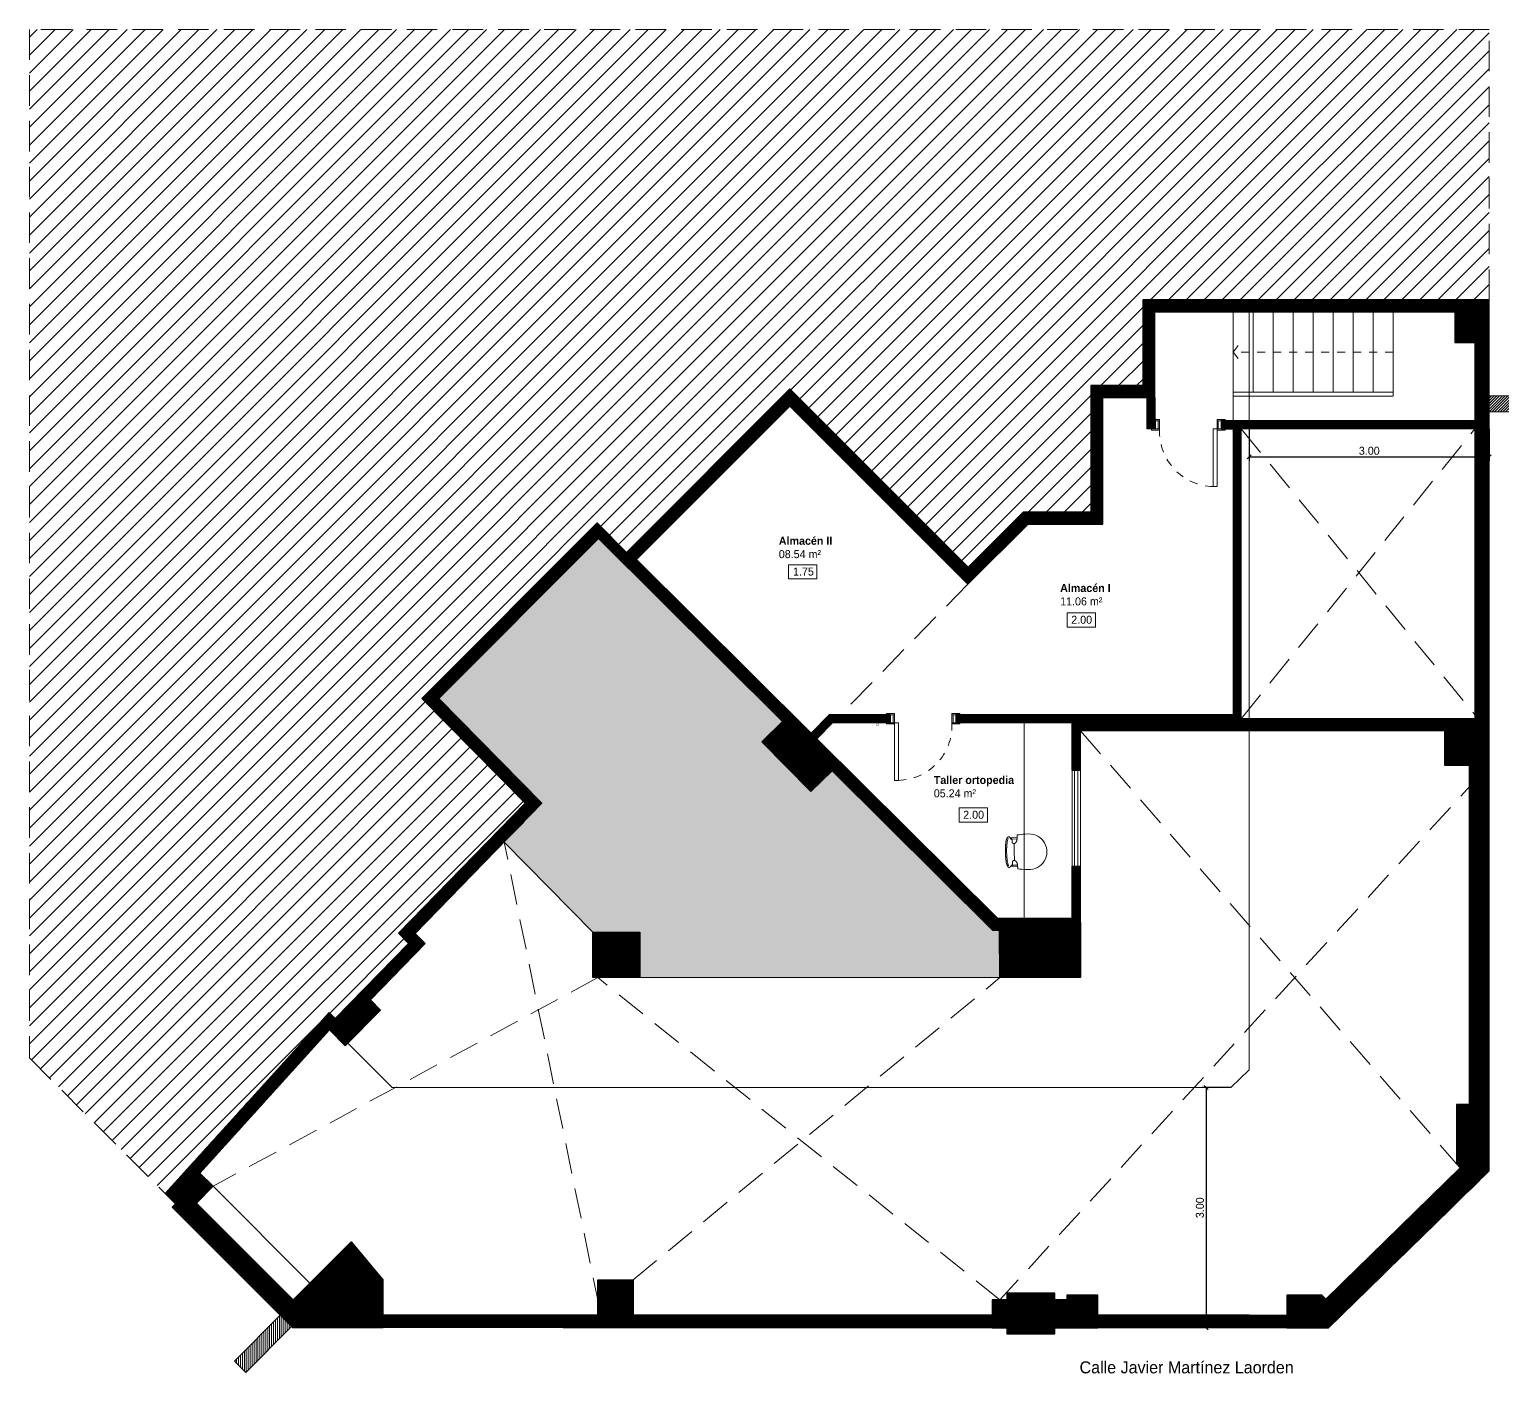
# Model space of a CAD drawing. Header units: millimetres. Extents: x -177 to 251, y 63 to 264.
# Drawn here: x 182.69 to 201.1, y 184.01 to 200.8 of the extents above; entities that cross this region are included whole.
import ezdxf

# ---------------------------------------------------------------- set-up
doc = ezdxf.new("R2010")
doc.units = ezdxf.units.MM
doc.header["$LTSCALE"] = 0.01
doc.set_wipeout_variables(frame=1)
doc.linetypes.add('HIDDEN', pattern=[0.375, 0.25, -0.125])
doc.linetypes.add('TRAZOS', pattern=[19.05, 12.7, -6.35])
doc.layers.get('0').update_dxf_attribs({"color": 2, "lineweight": 0})
for name, color, linetype, lineweight in [('ARQ_AUXILIARES', 4, 'Continuous', 0), ('ARQ_DISCONTINUAS', 6, 'TRAZOS', 5), ('ARQ_MOBILIARIO', 102, 'Continuous', 5), ('ARQ_PROYECCION', 3, 'Continuous', 9), ('ARQ_PROYECCION 1', 3, 'Continuous', 13), ('ARQ_PROYECCION 2', 5, 'Continuous', 5), ('ARQ_SECCION', 1, 'Continuous', 25), ('TEX_TEXTOS', 7, 'Continuous', 5), ('TEX_TEXTOS SUP', 7, 'Continuous', 5)]:
    doc.layers.add(name, color=color, linetype=linetype, lineweight=lineweight)
doc.layers.add('SOMBR_SECCIÓN', color=9, linetype='Continuous', lineweight=0, true_color=0x808080)
doc.styles.get("Standard").update_dxf_attribs({"font": 'GOTHIC.TTF'})
doc.dimstyles.new('SAEZ IBARRA 1-50', dxfattribs={"dimtxt": 0.1, "dimasz": 0.05, "dimexe": 0.05, "dimexo": 0, "dimgap": 0.025, "dimtad": 1, "dimzin": 0, "dimdsep": 46, "dimtxsty": 'Standard', "dimblk": 'OBLIQUE', "dimcen": 0.09, "dimclrt": 256, "dimadec": 0, "dimazin": 0, "dimtfac": 1, "dimtofl": 0, "dimtmove": 0, "dimatfit": 3, "dimldrblk": 'DOT', "dimfxl": 1, "dimtolj": 1, "dimtzin": 0, "dimarcsym": 0})

# ---------------------------------------------------------------- blocks, each defined once
blk = doc.blocks.new('A$C4F1418C3')
blk.add_wipeout([(0.369, 0.012), (0.369, 0.029), (0.37, 0.042), (0.412, 0.044), (0.456, 0.045), (0.46, 0.038), (0.464, 0.034), (0.466, 0.032), (0.469, 0.031), (0.471, 0.03), (0.473, 0.03), (0.476, 0.03), (0.479, 0.031), (0.482, 0.032), (0.485, 0.033), (0.487, 0.035), (0.489, 0.037), (0.493, 0.042), (0.496, 0.049), (0.5, 0.055), (0.503, 0.065), (0.506, 0.074), (0.508, 0.08), (0.51, 0.089), (0.511, 0.096), (0.512, 0.103), (0.514, 0.121), (0.515, 0.144), (0.517, 0.183), (0.518, 0.226), (0.517, 0.269), (0.514, 0.317), (0.509, 0.353), (0.503, 0.376), (0.5, 0.385), (0.493, 0.4), (0.488, 0.406), (0.483, 0.41), (0.476, 0.413), (0.472, 0.413), (0.466, 0.412), (0.462, 0.409), (0.458, 0.404), (0.456, 0.4), (0.369, 0.402), (0.369, 0.417), (0.369, 0.428), (0.368, 0.431), (0.368, 0.432), (0.368, 0.432), (0.367, 0.434), (0.316, 0.44), (0.291, 0.441), (0.244, 0.443), (0.221, 0.444), (0.197, 0.443), (0.174, 0.439), (0.159, 0.435), (0.134, 0.426), (0.119, 0.419), (0.104, 0.41), (0.083, 0.395), (0.065, 0.379), (0.049, 0.361), (0.036, 0.343), (0.024, 0.321), (0.015, 0.301), (0.008, 0.282), (0.003, 0.261), (0.001, 0.24), (0, 0.219), (0.001, 0.196), (0.006, 0.175), (0.011, 0.15), (0.021, 0.128), (0.032, 0.107), (0.046, 0.087), (0.059, 0.071), (0.075, 0.055), (0.098, 0.037), (0.117, 0.026), (0.138, 0.016), (0.16, 0.009), (0.182, 0.003), (0.201, 0.001), (0.222, 0), (0.261, 0.001), (0.301, 0.003), (0.335, 0.007), (0.368, 0.011), (0.368, 0.011), (0.369, 0.011), (0.369, 0.011)]).dxf.layer = 'ARQ_MOBILIARIO'
at = {"layer": 'ARQ_MOBILIARIO'}
for p, q in [((0.267, 0.443), (0.221, 0.444)), ((0.291, 0.441), (0.267, 0.443)), ((0.316, 0.44), (0.291, 0.441)), ((0.341, 0.437), (0.316, 0.44)), ((0.367, 0.434), (0.341, 0.437)), ((0.367, 0.433), (0.367, 0.434)), ((0.368, 0.433), (0.367, 0.433)), ((0.368, 0.432), (0.368, 0.433)), ((0.368, 0.431), (0.368, 0.432)), ((0.368, 0.432), (0.368, 0.432)), ((0.368, 0.431), (0.368, 0.431)), ((0.369, 0.43), (0.368, 0.431)), ((0.369, 0.429), (0.369, 0.43)), ((0.369, 0.43), (0.369, 0.43)), ((0.369, 0.428), (0.369, 0.429)), ((0.369, 0.429), (0.369, 0.429)), ((0.369, 0.427), (0.369, 0.428)), ((0.369, 0.427), (0.369, 0.427)), ((0.369, 0.426), (0.369, 0.427)), ((0.369, 0.425), (0.369, 0.426)), ((0.369, 0.424), (0.369, 0.425)), ((0.369, 0.423), (0.369, 0.424)), ((0.369, 0.422), (0.369, 0.423)), ((0.369, 0.421), (0.369, 0.422)), ((0.369, 0.42), (0.369, 0.421)), ((0.369, 0.418), (0.369, 0.42)), ((0.369, 0.416), (0.369, 0.418)), ((0.369, 0.414), (0.369, 0.416)), ((0.369, 0.412), (0.369, 0.414)), ((0.369, 0.409), (0.369, 0.412)), ((0.369, 0.405), (0.369, 0.409)), ((0.369, 0.402), (0.369, 0.405)), ((0.369, 0.402), (0.453, 0.4)), ((0.369, 0.398), (0.369, 0.402)), ((0.369, 0.394), (0.369, 0.398)), ((0.37, 0.39), (0.369, 0.394)), ((0.37, 0.386), (0.37, 0.39)), ((0.37, 0.387), (0.436, 0.385)), ((0.37, 0.382), (0.37, 0.386)), ((0.371, 0.378), (0.37, 0.382)), ((0.371, 0.375), (0.371, 0.378)), ((0.372, 0.371), (0.371, 0.375)), ((0.373, 0.368), (0.372, 0.371)), ((0.433, 0.372), (0.432, 0.37)), ((0.432, 0.37), (0.432, 0.369)), ((0.432, 0.369), (0.432, 0.368)), ((0.434, 0.375), (0.433, 0.375)), ((0.433, 0.375), (0.433, 0.374)), ((0.433, 0.374), (0.433, 0.373)), ((0.433, 0.373), (0.433, 0.372)), ((0.435, 0.378), (0.434, 0.377)), ((0.434, 0.377), (0.434, 0.376)), ((0.434, 0.376), (0.434, 0.375)), ((0.435, 0.379), (0.435, 0.378)), ((0.436, 0.379), (0.435, 0.379)), ((0.437, 0.391), (0.436, 0.391)), ((0.436, 0.391), (0.436, 0.39)), ((0.436, 0.39), (0.436, 0.389)), ((0.436, 0.389), (0.436, 0.388)), ((0.436, 0.388), (0.436, 0.386)), ((0.436, 0.386), (0.436, 0.385)), ((0.437, 0.38), (0.436, 0.38)), ((0.436, 0.38), (0.436, 0.379)), ((0.437, 0.393), (0.437, 0.392)), ((0.438, 0.393), (0.437, 0.393)), ((0.437, 0.392), (0.437, 0.391)), ((0.438, 0.381), (0.437, 0.38)), ((0.439, 0.395), (0.438, 0.394)), ((0.438, 0.394), (0.438, 0.393)), ((0.438, 0.394), (0.438, 0.394)), ((0.439, 0.382), (0.438, 0.381)), ((0.438, 0.381), (0.438, 0.381)), ((0.44, 0.396), (0.439, 0.396)), ((0.439, 0.396), (0.439, 0.395)), ((0.439, 0.395), (0.439, 0.395)), ((0.44, 0.382), (0.439, 0.382)), ((0.441, 0.397), (0.44, 0.397)), ((0.44, 0.397), (0.44, 0.396)), ((0.44, 0.396), (0.44, 0.396)), ((0.441, 0.383), (0.44, 0.382)), ((0.442, 0.398), (0.441, 0.397)), ((0.441, 0.397), (0.441, 0.397)), ((0.442, 0.383), (0.441, 0.383)), ((0.443, 0.398), (0.442, 0.398)), ((0.442, 0.398), (0.442, 0.398)), ((0.443, 0.384), (0.442, 0.384)), ((0.442, 0.384), (0.442, 0.383)), ((0.443, 0.399), (0.443, 0.398)), ((0.444, 0.399), (0.443, 0.399)), ((0.444, 0.385), (0.443, 0.384)), ((0.445, 0.399), (0.444, 0.399)), ((0.445, 0.385), (0.444, 0.385)), ((0.446, 0.399), (0.445, 0.399)), ((0.445, 0.399), (0.445, 0.399)), ((0.446, 0.386), (0.445, 0.385)), ((0.447, 0.399), (0.446, 0.399)), ((0.447, 0.387), (0.446, 0.386)), ((0.448, 0.4), (0.447, 0.399)), ((0.448, 0.388), (0.447, 0.387)), ((0.45, 0.4), (0.448, 0.4)), ((0.449, 0.388), (0.448, 0.388)), ((0.45, 0.39), (0.449, 0.389)), ((0.449, 0.389), (0.449, 0.388)), ((0.451, 0.4), (0.45, 0.4)), ((0.451, 0.391), (0.45, 0.39)), ((0.453, 0.4), (0.451, 0.4)), ((0.452, 0.393), (0.451, 0.391)), ((0.453, 0.394), (0.452, 0.393)), ((0.454, 0.396), (0.453, 0.395)), ((0.453, 0.395), (0.453, 0.394)), ((0.455, 0.398), (0.454, 0.396)), ((0.456, 0.399), (0.455, 0.398)), ((0.457, 0.402), (0.456, 0.4)), ((0.456, 0.4), (0.456, 0.399)), ((0.458, 0.403), (0.457, 0.402)), ((0.459, 0.404), (0.458, 0.403)), ((0.46, 0.407), (0.459, 0.406)), ((0.459, 0.406), (0.459, 0.404)), ((0.461, 0.408), (0.46, 0.407)), ((0.462, 0.409), (0.461, 0.408)), ((0.463, 0.41), (0.462, 0.409)), ((0.464, 0.411), (0.463, 0.41)), ((0.465, 0.411), (0.464, 0.411)), ((0.466, 0.412), (0.465, 0.411)), ((0.467, 0.412), (0.466, 0.412)), ((0.469, 0.413), (0.467, 0.412)), ((0.47, 0.413), (0.469, 0.413)), ((0.471, 0.413), (0.47, 0.413)), ((0.472, 0.413), (0.471, 0.413)), ((0.474, 0.413), (0.472, 0.413)), ((0.475, 0.413), (0.474, 0.413)), ((0.477, 0.413), (0.475, 0.413)), ((0.478, 0.413), (0.477, 0.413)), ((0.48, 0.412), (0.478, 0.413)), ((0.481, 0.412), (0.48, 0.412)), ((0.482, 0.411), (0.481, 0.412)), ((0.484, 0.41), (0.482, 0.411)), ((0.486, 0.381), (0.482, 0.391)), ((0.485, 0.41), (0.484, 0.41)), ((0.486, 0.408), (0.485, 0.41)), ((0.487, 0.407), (0.486, 0.408)), ((0.489, 0.372), (0.486, 0.381)), ((0.488, 0.406), (0.487, 0.407)), ((0.49, 0.405), (0.488, 0.406)), ((0.491, 0.363), (0.489, 0.372)), ((0.491, 0.404), (0.49, 0.405)), ((0.492, 0.402), (0.491, 0.404)), ((0.493, 0.401), (0.492, 0.402)), ((0.494, 0.399), (0.493, 0.401)), ((0.495, 0.397), (0.494, 0.399)), ((0.496, 0.396), (0.495, 0.397)), ((0.497, 0.394), (0.496, 0.396)), ((0.498, 0.392), (0.497, 0.394)), ((0.499, 0.389), (0.498, 0.392)), ((0.5, 0.387), (0.499, 0.389)), ((0.501, 0.384), (0.5, 0.387)), ((0.502, 0.381), (0.501, 0.384)), ((0.503, 0.378), (0.502, 0.381)), ((0.504, 0.375), (0.503, 0.378)), ((0.505, 0.371), (0.504, 0.375)), ((0.506, 0.368), (0.505, 0.371)), ((0.374, 0.364), (0.373, 0.368)), ((0.375, 0.361), (0.374, 0.364)), ((0.376, 0.358), (0.375, 0.361)), ((0.377, 0.355), (0.376, 0.358)), ((0.378, 0.353), (0.377, 0.355)), ((0.379, 0.351), (0.378, 0.353)), ((0.38, 0.348), (0.379, 0.351)), ((0.381, 0.346), (0.38, 0.348)), ((0.383, 0.345), (0.381, 0.346)), ((0.384, 0.343), (0.383, 0.345)), ((0.385, 0.341), (0.384, 0.343)), ((0.387, 0.34), (0.385, 0.341)), ((0.388, 0.338), (0.387, 0.34)), ((0.39, 0.337), (0.388, 0.338)), ((0.392, 0.336), (0.39, 0.337)), ((0.393, 0.334), (0.392, 0.336)), ((0.395, 0.333), (0.393, 0.334)), ((0.396, 0.332), (0.395, 0.333)), ((0.398, 0.331), (0.396, 0.332)), ((0.4, 0.33), (0.398, 0.331)), ((0.401, 0.33), (0.4, 0.33)), ((0.403, 0.329), (0.401, 0.33)), ((0.404, 0.328), (0.403, 0.329)), ((0.405, 0.328), (0.404, 0.328)), ((0.407, 0.328), (0.405, 0.328)), ((0.408, 0.327), (0.407, 0.328)), ((0.409, 0.327), (0.408, 0.327)), ((0.41, 0.327), (0.409, 0.327)), ((0.409, 0.327), (0.409, 0.223)), ((0.409, 0.116), (0.409, 0.223)), ((0.412, 0.327), (0.41, 0.327)), ((0.413, 0.327), (0.412, 0.327)), ((0.414, 0.327), (0.413, 0.327)), ((0.415, 0.327), (0.414, 0.327)), ((0.416, 0.327), (0.415, 0.327)), ((0.417, 0.327), (0.416, 0.327)), ((0.418, 0.327), (0.417, 0.327)), ((0.419, 0.328), (0.418, 0.327)), ((0.42, 0.328), (0.419, 0.328)), ((0.421, 0.329), (0.42, 0.328)), ((0.423, 0.33), (0.421, 0.329)), ((0.424, 0.33), (0.423, 0.33)), ((0.425, 0.331), (0.424, 0.33)), ((0.426, 0.332), (0.425, 0.331)), ((0.427, 0.334), (0.426, 0.333)), ((0.426, 0.333), (0.426, 0.332)), ((0.428, 0.335), (0.427, 0.334)), ((0.429, 0.337), (0.428, 0.335)), ((0.43, 0.338), (0.429, 0.337)), ((0.431, 0.34), (0.43, 0.339)), ((0.43, 0.339), (0.43, 0.338)), ((0.432, 0.342), (0.431, 0.341)), ((0.431, 0.341), (0.431, 0.34)), ((0.432, 0.368), (0.432, 0.367)), ((0.432, 0.367), (0.432, 0.366)), ((0.432, 0.366), (0.432, 0.364)), ((0.432, 0.364), (0.432, 0.363)), ((0.432, 0.363), (0.432, 0.361)), ((0.432, 0.361), (0.432, 0.36)), ((0.432, 0.36), (0.432, 0.359)), ((0.432, 0.359), (0.432, 0.357)), ((0.432, 0.357), (0.432, 0.356)), ((0.432, 0.356), (0.432, 0.354)), ((0.432, 0.354), (0.433, 0.353)), ((0.433, 0.345), (0.432, 0.344)), ((0.432, 0.344), (0.432, 0.342)), ((0.433, 0.353), (0.433, 0.352)), ((0.433, 0.352), (0.433, 0.351)), ((0.433, 0.351), (0.433, 0.349)), ((0.433, 0.349), (0.433, 0.348)), ((0.433, 0.348), (0.433, 0.347)), ((0.433, 0.347), (0.433, 0.346)), ((0.433, 0.346), (0.433, 0.345)), ((0.493, 0.354), (0.491, 0.363)), ((0.494, 0.346), (0.493, 0.354)), ((0.495, 0.338), (0.494, 0.346)), ((0.496, 0.331), (0.495, 0.338)), ((0.497, 0.324), (0.496, 0.331)), ((0.498, 0.318), (0.497, 0.324)), ((0.499, 0.311), (0.498, 0.318)), ((0.499, 0.305), (0.499, 0.311)), ((0.5, 0.299), (0.499, 0.305)), ((0.501, 0.293), (0.5, 0.299)), ((0.501, 0.288), (0.501, 0.293)), ((0.501, 0.281), (0.501, 0.288)), ((0.502, 0.275), (0.501, 0.281)), ((0.502, 0.269), (0.502, 0.275)), ((0.503, 0.262), (0.502, 0.269)), ((0.503, 0.255), (0.503, 0.262)), ((0.503, 0.248), (0.503, 0.255)), ((0.503, 0.241), (0.503, 0.248)), ((0.503, 0.235), (0.503, 0.241)), ((0.504, 0.228), (0.503, 0.235)), ((0.504, 0.21), (0.503, 0.203)), ((0.503, 0.203), (0.503, 0.196)), ((0.503, 0.196), (0.503, 0.189)), ((0.503, 0.189), (0.503, 0.182)), ((0.504, 0.223), (0.504, 0.228)), ((0.504, 0.223), (0.504, 0.216)), ((0.504, 0.216), (0.504, 0.21)), ((0.507, 0.365), (0.506, 0.368)), ((0.508, 0.361), (0.507, 0.365)), ((0.509, 0.358), (0.508, 0.361)), ((0.509, 0.354), (0.509, 0.358)), ((0.51, 0.351), (0.509, 0.354)), ((0.51, 0.348), (0.51, 0.351)), ((0.511, 0.344), (0.51, 0.348)), ((0.511, 0.341), (0.511, 0.344)), ((0.512, 0.337), (0.511, 0.341)), ((0.512, 0.333), (0.512, 0.337)), ((0.513, 0.33), (0.512, 0.333)), ((0.513, 0.326), (0.513, 0.33)), ((0.513, 0.322), (0.513, 0.326)), ((0.514, 0.318), (0.513, 0.322)), ((0.514, 0.314), (0.514, 0.318)), ((0.514, 0.31), (0.514, 0.314)), ((0.514, 0.305), (0.514, 0.31)), ((0.515, 0.301), (0.514, 0.305)), ((0.515, 0.297), (0.515, 0.301)), ((0.515, 0.292), (0.515, 0.297)), ((0.516, 0.288), (0.515, 0.292)), ((0.516, 0.283), (0.516, 0.288)), ((0.516, 0.278), (0.516, 0.283)), ((0.517, 0.274), (0.516, 0.278)), ((0.517, 0.269), (0.517, 0.274)), ((0.517, 0.264), (0.517, 0.269)), ((0.517, 0.259), (0.517, 0.264)), ((0.517, 0.254), (0.517, 0.259)), ((0.518, 0.249), (0.517, 0.254)), ((0.518, 0.189), (0.517, 0.184)), ((0.517, 0.184), (0.517, 0.179)), ((0.518, 0.244), (0.518, 0.249)), ((0.518, 0.239), (0.518, 0.244)), ((0.518, 0.233), (0.518, 0.239)), ((0.518, 0.228), (0.518, 0.233)), ((0.518, 0.222), (0.518, 0.228)), ((0.518, 0.222), (0.518, 0.216)), ((0.518, 0.216), (0.518, 0.21)), ((0.518, 0.21), (0.518, 0.205)), ((0.518, 0.205), (0.518, 0.199)), ((0.518, 0.199), (0.518, 0.194)), ((0.518, 0.194), (0.518, 0.189)), ((0.268, 0.002), (0.221, 0)), ((0.292, 0.003), (0.268, 0.002)), ((0.316, 0.005), (0.292, 0.003)), ((0.342, 0.008), (0.316, 0.005)), ((0.368, 0.011), (0.342, 0.008)), ((0.369, 0.011), (0.368, 0.011)), ((0.368, 0.011), (0.368, 0.011)), ((0.368, 0.011), (0.368, 0.011)), ((0.368, 0.011), (0.368, 0.011)), ((0.368, 0.011), (0.368, 0.011)), ((0.37, 0.034), (0.369, 0.03)), ((0.369, 0.03), (0.369, 0.028)), ((0.369, 0.028), (0.369, 0.025)), ((0.369, 0.025), (0.369, 0.023)), ((0.369, 0.023), (0.369, 0.02)), ((0.369, 0.02), (0.369, 0.019)), ((0.369, 0.019), (0.369, 0.017)), ((0.369, 0.017), (0.369, 0.016)), ((0.369, 0.016), (0.369, 0.015)), ((0.369, 0.015), (0.369, 0.014)), ((0.369, 0.014), (0.369, 0.013)), ((0.369, 0.013), (0.369, 0.013)), ((0.369, 0.013), (0.369, 0.012)), ((0.369, 0.012), (0.369, 0.012)), ((0.369, 0.012), (0.369, 0.011)), ((0.369, 0.012), (0.369, 0.012)), ((0.369, 0.012), (0.369, 0.012)), ((0.369, 0.011), (0.369, 0.011)), ((0.369, 0.011), (0.369, 0.011)), ((0.369, 0.011), (0.369, 0.011)), ((0.371, 0.061), (0.37, 0.057)), ((0.37, 0.057), (0.37, 0.053)), ((0.37, 0.053), (0.37, 0.049)), ((0.37, 0.049), (0.37, 0.045)), ((0.37, 0.042), (0.454, 0.045)), ((0.37, 0.045), (0.37, 0.041)), ((0.37, 0.041), (0.37, 0.037)), ((0.37, 0.037), (0.37, 0.034)), ((0.372, 0.068), (0.371, 0.065)), ((0.371, 0.065), (0.371, 0.061)), ((0.371, 0.057), (0.437, 0.06)), ((0.373, 0.072), (0.372, 0.068)), ((0.374, 0.079), (0.373, 0.076)), ((0.373, 0.076), (0.373, 0.072)), ((0.375, 0.082), (0.374, 0.079)), ((0.376, 0.085), (0.375, 0.082)), ((0.377, 0.088), (0.376, 0.085)), ((0.378, 0.09), (0.377, 0.088)), ((0.379, 0.093), (0.378, 0.09)), ((0.381, 0.095), (0.379, 0.093)), ((0.382, 0.097), (0.381, 0.095)), ((0.383, 0.099), (0.382, 0.097)), ((0.384, 0.1), (0.383, 0.099)), ((0.386, 0.102), (0.384, 0.1)), ((0.387, 0.103), (0.386, 0.102)), ((0.389, 0.105), (0.387, 0.103)), ((0.39, 0.106), (0.389, 0.105)), ((0.392, 0.108), (0.39, 0.106)), ((0.394, 0.109), (0.392, 0.108)), ((0.395, 0.11), (0.394, 0.109)), ((0.397, 0.111), (0.395, 0.11)), ((0.398, 0.112), (0.397, 0.111)), ((0.4, 0.113), (0.398, 0.112)), ((0.401, 0.114), (0.4, 0.113)), ((0.403, 0.114), (0.401, 0.114)), ((0.404, 0.115), (0.403, 0.114)), ((0.406, 0.115), (0.404, 0.115)), ((0.407, 0.116), (0.406, 0.115)), ((0.408, 0.116), (0.407, 0.116)), ((0.41, 0.116), (0.408, 0.116)), ((0.411, 0.116), (0.41, 0.116)), ((0.412, 0.117), (0.411, 0.116)), ((0.413, 0.117), (0.412, 0.117)), ((0.414, 0.117), (0.413, 0.117)), ((0.415, 0.117), (0.414, 0.117)), ((0.416, 0.116), (0.415, 0.117)), ((0.418, 0.116), (0.416, 0.116)), ((0.419, 0.116), (0.418, 0.116)), ((0.42, 0.115), (0.419, 0.116)), ((0.421, 0.115), (0.42, 0.115)), ((0.422, 0.114), (0.421, 0.115)), ((0.423, 0.114), (0.422, 0.114)), ((0.424, 0.113), (0.423, 0.114)), ((0.425, 0.112), (0.424, 0.113)), ((0.426, 0.111), (0.425, 0.112)), ((0.427, 0.11), (0.426, 0.111)), ((0.428, 0.109), (0.427, 0.11)), ((0.429, 0.108), (0.428, 0.109)), ((0.429, 0.107), (0.429, 0.108)), ((0.43, 0.106), (0.429, 0.107)), ((0.431, 0.104), (0.43, 0.106)), ((0.431, 0.103), (0.431, 0.104)), ((0.432, 0.102), (0.431, 0.103)), ((0.432, 0.101), (0.432, 0.102)), ((0.433, 0.1), (0.432, 0.101)), ((0.432, 0.085), (0.433, 0.086)), ((0.432, 0.083), (0.432, 0.085)), ((0.432, 0.082), (0.432, 0.083)), ((0.432, 0.081), (0.432, 0.082)), ((0.432, 0.079), (0.432, 0.081)), ((0.432, 0.078), (0.432, 0.079)), ((0.432, 0.077), (0.432, 0.078)), ((0.433, 0.075), (0.432, 0.077)), ((0.433, 0.099), (0.433, 0.1)), ((0.433, 0.097), (0.433, 0.099)), ((0.433, 0.096), (0.433, 0.097)), ((0.433, 0.095), (0.433, 0.096)), ((0.433, 0.094), (0.433, 0.095)), ((0.433, 0.093), (0.433, 0.094)), ((0.433, 0.092), (0.433, 0.093)), ((0.433, 0.09), (0.433, 0.092)), ((0.433, 0.089), (0.433, 0.09)), ((0.433, 0.088), (0.433, 0.089)), ((0.433, 0.086), (0.433, 0.088)), ((0.433, 0.074), (0.433, 0.075)), ((0.433, 0.073), (0.433, 0.074)), ((0.433, 0.072), (0.433, 0.073)), ((0.433, 0.071), (0.433, 0.072)), ((0.434, 0.07), (0.433, 0.071)), ((0.434, 0.069), (0.434, 0.07)), ((0.434, 0.068), (0.434, 0.069)), ((0.435, 0.067), (0.434, 0.068)), ((0.435, 0.066), (0.435, 0.067)), ((0.436, 0.065), (0.435, 0.066)), ((0.435, 0.066), (0.435, 0.066)), ((0.436, 0.064), (0.436, 0.065)), ((0.437, 0.064), (0.436, 0.064)), ((0.437, 0.063), (0.437, 0.064)), ((0.438, 0.063), (0.437, 0.063)), ((0.437, 0.058), (0.437, 0.06)), ((0.437, 0.057), (0.437, 0.058)), ((0.437, 0.056), (0.437, 0.057)), ((0.437, 0.055), (0.437, 0.056)), ((0.437, 0.054), (0.437, 0.055)), ((0.437, 0.053), (0.437, 0.054)), ((0.438, 0.053), (0.437, 0.053)), ((0.439, 0.062), (0.438, 0.063)), ((0.438, 0.052), (0.438, 0.053)), ((0.438, 0.051), (0.438, 0.052)), ((0.439, 0.05), (0.438, 0.051)), ((0.438, 0.051), (0.438, 0.051)), ((0.44, 0.062), (0.439, 0.062)), ((0.439, 0.05), (0.439, 0.05)), ((0.439, 0.049), (0.439, 0.05)), ((0.44, 0.049), (0.439, 0.049)), ((0.44, 0.061), (0.44, 0.062)), ((0.441, 0.061), (0.44, 0.061)), ((0.44, 0.049), (0.44, 0.049)), ((0.441, 0.048), (0.44, 0.049)), ((0.442, 0.06), (0.441, 0.061)), ((0.441, 0.047), (0.441, 0.048)), ((0.441, 0.048), (0.441, 0.048)), ((0.442, 0.047), (0.441, 0.047)), ((0.443, 0.06), (0.442, 0.06)), ((0.443, 0.046), (0.442, 0.047)), ((0.442, 0.047), (0.442, 0.047)), ((0.444, 0.059), (0.443, 0.06)), ((0.444, 0.046), (0.443, 0.046)), ((0.443, 0.046), (0.443, 0.046)), ((0.445, 0.059), (0.444, 0.059)), ((0.445, 0.046), (0.444, 0.046)), ((0.446, 0.058), (0.445, 0.059)), ((0.445, 0.046), (0.445, 0.046)), ((0.446, 0.045), (0.445, 0.046)), ((0.447, 0.057), (0.446, 0.058)), ((0.447, 0.045), (0.446, 0.045)), ((0.447, 0.057), (0.447, 0.057)), ((0.448, 0.056), (0.447, 0.057)), ((0.448, 0.045), (0.447, 0.045)), ((0.449, 0.055), (0.448, 0.056)), ((0.449, 0.045), (0.448, 0.045)), ((0.45, 0.054), (0.449, 0.055)), ((0.45, 0.045), (0.449, 0.045)), ((0.451, 0.053), (0.45, 0.054)), ((0.452, 0.045), (0.45, 0.045)), ((0.452, 0.052), (0.451, 0.053)), ((0.452, 0.051), (0.452, 0.052)), ((0.453, 0.05), (0.452, 0.051)), ((0.454, 0.045), (0.452, 0.045)), ((0.454, 0.048), (0.453, 0.05)), ((0.455, 0.047), (0.454, 0.048)), ((0.455, 0.046), (0.455, 0.047)), ((0.456, 0.044), (0.455, 0.046)), ((0.457, 0.043), (0.456, 0.044)), ((0.458, 0.042), (0.457, 0.043)), ((0.458, 0.04), (0.458, 0.042)), ((0.459, 0.039), (0.458, 0.04)), ((0.46, 0.038), (0.459, 0.039)), ((0.461, 0.037), (0.46, 0.038)), ((0.462, 0.036), (0.461, 0.037)), ((0.463, 0.034), (0.462, 0.036)), ((0.464, 0.034), (0.463, 0.034)), ((0.465, 0.033), (0.464, 0.034)), ((0.466, 0.032), (0.465, 0.033)), ((0.467, 0.032), (0.466, 0.032)), ((0.468, 0.031), (0.467, 0.032)), ((0.469, 0.031), (0.468, 0.031)), ((0.47, 0.031), (0.469, 0.031)), ((0.472, 0.03), (0.47, 0.031)), ((0.473, 0.03), (0.472, 0.03)), ((0.475, 0.03), (0.473, 0.03)), ((0.476, 0.03), (0.475, 0.03)), ((0.477, 0.03), (0.476, 0.03)), ((0.479, 0.031), (0.477, 0.03)), ((0.48, 0.031), (0.479, 0.031)), ((0.482, 0.032), (0.48, 0.031)), ((0.483, 0.032), (0.482, 0.032)), ((0.486, 0.062), (0.483, 0.053)), ((0.484, 0.033), (0.483, 0.032)), ((0.486, 0.034), (0.484, 0.033)), ((0.489, 0.072), (0.486, 0.062)), ((0.487, 0.035), (0.486, 0.034)), ((0.488, 0.036), (0.487, 0.035)), ((0.489, 0.037), (0.488, 0.036)), ((0.491, 0.081), (0.489, 0.072)), ((0.49, 0.039), (0.489, 0.037)), ((0.491, 0.04), (0.49, 0.039)), ((0.493, 0.089), (0.491, 0.081)), ((0.492, 0.041), (0.491, 0.04)), ((0.493, 0.043), (0.492, 0.041)), ((0.495, 0.097), (0.493, 0.089)), ((0.494, 0.045), (0.493, 0.043)), ((0.495, 0.046), (0.494, 0.045)), ((0.496, 0.105), (0.495, 0.097)), ((0.496, 0.048), (0.495, 0.046)), ((0.497, 0.112), (0.496, 0.105)), ((0.497, 0.05), (0.496, 0.048)), ((0.498, 0.119), (0.497, 0.112)), ((0.498, 0.052), (0.497, 0.05)), ((0.499, 0.132), (0.498, 0.126)), ((0.498, 0.126), (0.498, 0.119)), ((0.499, 0.054), (0.498, 0.052)), ((0.5, 0.138), (0.499, 0.132)), ((0.5, 0.057), (0.499, 0.054)), ((0.501, 0.15), (0.5, 0.144)), ((0.5, 0.144), (0.5, 0.138)), ((0.501, 0.06), (0.5, 0.057)), ((0.502, 0.162), (0.501, 0.156)), ((0.501, 0.156), (0.501, 0.15)), ((0.502, 0.063), (0.501, 0.06)), ((0.503, 0.182), (0.502, 0.175)), ((0.502, 0.175), (0.502, 0.168)), ((0.502, 0.168), (0.502, 0.162)), ((0.503, 0.066), (0.502, 0.063)), ((0.504, 0.069), (0.503, 0.066)), ((0.505, 0.072), (0.504, 0.069)), ((0.506, 0.076), (0.505, 0.072)), ((0.507, 0.079), (0.506, 0.076)), ((0.508, 0.082), (0.507, 0.079)), ((0.509, 0.086), (0.508, 0.082)), ((0.51, 0.089), (0.509, 0.086)), ((0.511, 0.096), (0.51, 0.093)), ((0.51, 0.093), (0.51, 0.089)), ((0.512, 0.103), (0.511, 0.099)), ((0.511, 0.099), (0.511, 0.096)), ((0.513, 0.11), (0.512, 0.107)), ((0.512, 0.107), (0.512, 0.103)), ((0.514, 0.122), (0.513, 0.118)), ((0.513, 0.118), (0.513, 0.114)), ((0.513, 0.114), (0.513, 0.11)), ((0.515, 0.138), (0.514, 0.134)), ((0.514, 0.134), (0.514, 0.13)), ((0.514, 0.13), (0.514, 0.126)), ((0.514, 0.126), (0.514, 0.122)), ((0.516, 0.152), (0.515, 0.147)), ((0.515, 0.147), (0.515, 0.143)), ((0.515, 0.143), (0.515, 0.138)), ((0.517, 0.165), (0.516, 0.161)), ((0.516, 0.161), (0.516, 0.156)), ((0.516, 0.156), (0.516, 0.152)), ((0.517, 0.179), (0.517, 0.175)), ((0.517, 0.175), (0.517, 0.17)), ((0.517, 0.17), (0.517, 0.165))]:
    blk.add_line(p, q, dxfattribs=at)
blk.add_arc((0.222, 0.222), 0.222, 90.4027, 274.2935, dxfattribs=at)
blk = doc.blocks.new('srtjsrj')
at = {"layer": 'ARQ_PROYECCION 1'}
for p, q in [((213.901, 250.728), (213.181, 250.728)), ((213.181, 250.728), (213.181, 250.678)), ((213.886, 250.728), (213.886, 250.828)), ((213.886, 250.828), (213.901, 250.828)), ((213.901, 250.728), (213.886, 250.728)), ((213.901, 250.828), (213.901, 250.728)), ((213.901, 250.743), (214.001, 250.743)), ((213.901, 250.678), (213.901, 250.728)), ((214.001, 250.728), (214.001, 250.828)), ((214.001, 250.828), (214.016, 250.828)), ((214.016, 250.728), (214.001, 250.728)), ((214.016, 250.828), (214.016, 250.728)), ((213.181, 250.678), (213.901, 250.678)), ((213.886, 250.008), (213.886, 249.908)), ((213.901, 250.008), (213.886, 250.008)), ((213.901, 249.908), (213.901, 250.008)), ((213.901, 250.008), (214.001, 250.008)), ((213.901, 249.993), (214.001, 249.993)), ((214.001, 250.008), (214.001, 249.908)), ((214.016, 250.008), (214.001, 250.008)), ((214.016, 249.908), (214.016, 250.008)), ((213.886, 249.908), (213.901, 249.908)), ((214.001, 249.908), (214.016, 249.908))]:
    blk.add_line(p, q, dxfattribs=at)
for points in [[(214.001, 250.728), (214.001, 250.778), (213.901, 250.778), (213.901, 250.728), (214.001, 250.728)], [(214.001, 250.008), (214.001, 249.958), (213.901, 249.958), (213.901, 250.008), (214.001, 250.008)]]:
    blk.add_lwpolyline(points, dxfattribs=at)
at = {"layer": 'ARQ_PROYECCION 2', "linetype": 'HIDDEN', "ltscale": 0.3}
blk.add_arc((213.866, 250.693), 0.685, 181.2396, 271.6768, dxfattribs=at)
at = {"layer": 'ARQ_MOBILIARIO', "insert": (213.865, 250.962), "char_height": 0.03, "attachment_point": 3, "rotation": 90}
blk.add_mtext_dynamic_manual_height_columns('72', width=0.51658, gutter_width=12.5, heights=[0], dxfattribs=at)
blk = doc.blocks.new('_Oblique')
at = {"color": 0, "linetype": 'ByBlock', "lineweight": -2}
blk.add_line((-0.5, -0.5), (0.5, 0.5), dxfattribs=at)
blk = doc.blocks.new('*D1004')
at = {"layer": 'ARQ_SECCION', "color": 0, "lineweight": -2, "transparency": 16777216}
for p, q in [((197.931, 195.809), (197.931, 195.408)), ((200.931, 195.809), (200.931, 195.408)), ((197.931, 195.458), (200.931, 195.458))]:
    blk.add_line(p, q, dxfattribs=at)
at = {"layer": 'Defpoints', "color": 0, "lineweight": 0, "transparency": 16777216}
for p in [(197.931, 195.809), (200.931, 195.809), (200.931, 195.458)]:
    blk.add_point(p, dxfattribs=at)
at = {"layer": 'ARQ_SECCION', "color": 0, "lineweight": -2, "transparency": 16777216, "xscale": 0.05, "yscale": 0.05, "zscale": 0.05, "rotation": 180}
blk.add_blockref('_Oblique', (197.931, 195.458), dxfattribs=at)
at = {"layer": 'ARQ_SECCION', "color": 0, "lineweight": -2, "transparency": 16777216, "xscale": 0.05, "yscale": 0.05, "zscale": 0.05}
blk.add_blockref('_Oblique', (200.931, 195.458), dxfattribs=at)
at = {"layer": 'ARQ_SECCION', "lineweight": 0, "transparency": 16777216, "insert": (199.431, 195.535), "char_height": 0.1, "attachment_point": 5}
blk.add_mtext('\\A1;3.00', dxfattribs=at)
blk = doc.blocks.new('_Dot')
at = {"color": 0, "linetype": 'ByBlock', "lineweight": -2}
blk.add_line((-0.5, 0), (-1, 0), dxfattribs=at)
at = {"color": 0, "linetype": 'ByBlock', "const_width": 0.5}
blk.add_lwpolyline([(-0.25, 0, 1), (0.25, 0, 1)], format="xyb", close=True, dxfattribs=at)
blk = doc.blocks.new('*D1005')
at = {"layer": 'ARQ_SECCION', "color": 0, "lineweight": -2, "transparency": 16777216}
for p, q in [((197.702, 187.58), (197.342, 187.58)), ((197.392, 187.58), (197.392, 184.579)), ((197.702, 184.579), (197.342, 184.579))]:
    blk.add_line(p, q, dxfattribs=at)
at = {"layer": 'Defpoints', "color": 0, "lineweight": 0, "transparency": 16777216}
for p in [(197.702, 187.58), (197.392, 184.579), (197.702, 184.579)]:
    blk.add_point(p, dxfattribs=at)
at = {"layer": 'ARQ_SECCION', "color": 0, "lineweight": -2, "transparency": 16777216, "xscale": 0.05, "yscale": 0.05, "zscale": 0.05}
for p, rotation in [((197.392, 187.58), 90), ((197.392, 184.579), 270)]:
    blk.add_blockref('_Oblique', p, dxfattribs=dict(at, rotation=rotation))
at = {"layer": 'ARQ_SECCION', "lineweight": 0, "transparency": 16777216, "insert": (197.315, 186.08), "char_height": 0.1, "attachment_point": 5, "rotation": 90}
blk.add_mtext('\\A1;3.00', dxfattribs=at)

msp = doc.modelspace()

# ---------------------------------------------------------------- hatches: boundary and pattern name
at = {"layer": 'ARQ_MOBILIARIO'}
h = msp.add_hatch(dxfattribs=at)
h.set_pattern_fill('ANSI31', color=256, scale=0.007645161)
h.paths.add_polyline_path([(200.931, 196.02), (201.741, 196.02), (201.741, 196.22), (200.931, 196.22)])
h = msp.add_hatch(dxfattribs=at)
h.set_pattern_fill('ANSI31', color=256, scale=0.007645161, angle=45)
h.paths.add_polyline_path([(185.393, 184.023), (185.966, 184.596), (185.824, 184.738), (185.251, 184.165)])
at = {"layer": 'SOMBR_SECCIÓN'}
h = msp.add_hatch(dxfattribs=at)
h.set_pattern_fill('LINE', color=256, scale=0.0009, angle=45)
h.set_pattern_definition([(45, (0, 0), (-0.002020557627, 0.002020557627), [])])
h.paths.add_polyline_path([(198.841, 184.989), (198.841, 184.579), (198.403, 184.579), (196.041, 184.579), (195.504, 184.579), (195.504, 184.505), (194.904, 184.505), (194.904, 184.579), (194.721, 184.579), (187.111, 184.583), (187.111, 184.737), (189.792, 184.737), (189.792, 185.179), (190.232, 185.179), (190.232, 184.737), (194.721, 184.737), (194.721, 184.929), (194.904, 184.929), (194.904, 185.013), (195.504, 185.013), (195.504, 184.929), (195.651, 184.929), (195.651, 184.989), (196.041, 184.989), (196.041, 184.737), (198.403, 184.737), (198.403, 184.989)])
h.paths.add_polyline_path([(190.162, 184.629), (189.812, 184.629), (189.812, 185.029), (190.162, 185.029)], flags=16)
h.paths.add_polyline_path([(187.076, 184.629), (186.726, 184.629)], flags=16)
h.paths.add_polyline_path([(186.7, 185.177), (187.019, 185.177), (186.706, 185.552), (185.96, 184.807), (186.01, 184.757), (186.7, 184.757)], flags=17)
h.paths.add_polyline_path([(200.931, 192.249), (200.751, 192.249), (200.751, 192.189), (200.371, 192.189), (197.831, 192.189), (197.831, 195.809), (200.751, 195.809), (200.751, 192.249), (200.931, 192.249), (200.931, 197.419), (196.601, 197.419), (196.601, 196.349), (195.951, 196.349), (195.951, 194.769), (195.108, 194.769), (194.421, 194.082), (192.193, 196.308), (190.152, 194.265), (189.784, 194.637), (187.595, 192.44), (188.884, 191.132), (187.302, 189.508), (187.425, 189.38), (186.511, 188.442), (186.435, 188.518), (184.385, 186.258), (184.516, 186.127), (184.475, 186.086), (184.599, 185.963), (185.808, 184.753), (185.982, 184.58), (187.111, 184.583), (187.111, 185.177), (186.7, 185.177), (186.7, 184.757), (186.01, 184.757), (185.96, 184.807), (186.706, 185.552), (187.019, 185.177), (187.111, 185.177), (186.711, 185.656), (185.985, 184.93), (184.776, 186.139), (184.985, 186.348), (184.819, 186.513), (186.44, 188.301), (186.637, 188.104), (187.075, 188.549), (186.951, 188.678), (187.634, 189.379), (187.511, 189.507), (189.094, 191.133), (187.806, 192.439), (189.8, 194.44), (192.1, 192.154), (191.843, 191.9), (192.455, 191.279), (192.719, 191.539), (194.722, 189.548), (194.812, 189.548), (194.813, 188.954), (195.821, 188.954), (195.821, 189.649), (195.821, 190.346), (195.719, 190.346), (195.719, 189.698), (194.784, 189.698), (192.53, 191.938), (192.726, 192.138), (193.446, 192.138), (193.446, 192.238), (192.684, 192.238), (192.459, 192.008), (190.277, 194.178), (192.19, 196.093), (194.416, 193.869), (195.171, 194.619), (196.101, 194.619), (196.101, 196.199), (196.651, 196.199), (196.651, 195.809), (196.751, 195.809), (196.751, 196.199), (196.751, 197.269), (200.501, 197.269), (200.501, 197.239), (200.901, 197.239), (200.901, 196.889), (200.751, 196.889), (200.751, 195.909), (197.581, 195.909), (197.581, 195.811), (197.731, 195.811), (197.731, 192.238), (195.719, 192.238), (194.266, 192.238), (194.266, 192.138), (195.719, 192.138), (195.719, 191.546), (195.821, 191.546), (195.821, 192.039), (200.371, 192.039), (200.371, 191.609), (200.681, 191.609), (200.681, 187.369), (200.521, 187.369), (200.521, 186.979), (200.931, 186.979)])
h.paths.add_polyline_path([(200.901, 191.748), (200.501, 191.748)], flags=16)
h.paths.add_polyline_path([(187.076, 184.629), (186.726, 184.629)], flags=16)
h.paths.add_polyline_path([(200.921, 186.979), (200.521, 186.979), (200.521, 186.629), (200.921, 186.629)], flags=17)
h.paths.add_polyline_path([(200.931, 186.539), (200.931, 186.629), (200.521, 186.629), (200.567, 186.577), (198.888, 184.937), (198.841, 184.986), (198.841, 184.579), (198.923, 184.579)])
h.paths.add_polyline_path([(198.841, 184.986), (198.837, 184.989), (198.841, 184.989), (198.841, 184.589)], flags=17)
h.paths.add_polyline_path([(190.162, 185.029), (189.812, 185.029), (189.812, 184.629), (190.162, 184.629)], flags=16)
h.paths.add_polyline_path([(190.316, 189.524), (189.73, 189.524), (189.73, 188.954), (190.316, 188.954)], flags=17)
h.paths.add_polyline_path([(200.901, 191.748), (200.501, 191.748)], flags=16)
h.paths.add_polyline_path([(200.901, 197.239), (200.501, 197.239), (200.501, 196.889), (200.901, 196.889)], flags=17)

# ---------------------------------------------------------------- linework, layer by layer
at = {"layer": 'ARQ_AUXILIARES', "ltscale": 0.5}
for p, q in [((190.316, 189.524), (189.73, 189.524)), ((190.232, 184.579), (194.721, 184.579))]:
    msp.add_line(p, q, dxfattribs=at)
at = {"layer": 'ARQ_DISCONTINUAS', "ltscale": 3}
for p, q in [((200.931, 200.798), (182.69, 200.798)), ((182.69, 200.798), (182.69, 187.953)), ((200.931, 197.419), (200.931, 200.798)), ((197.831, 195.809), (200.751, 192.238)), ((197.831, 192.189), (200.751, 195.809)), ((194.416, 193.869), (192.824, 192.238)), ((195.821, 192.039), (200.521, 186.629)), ((189.812, 184.829), (188.622, 190.647)), ((189.792, 188.954), (184.985, 186.348)), ((194.816, 184.929), (189.792, 188.954)), ((190.232, 185.179), (194.816, 188.954)), ((182.69, 187.953), (184.385, 186.258))]:
    msp.add_line(p, q, dxfattribs=at)
at = {"layer": 'ARQ_DISCONTINUAS', "ltscale": 0.5}
msp.add_line((199.731, 196.769), (197.731, 196.769), dxfattribs=at)
for points in [[(197.731, 196.769), (197.844, 196.917)], [(197.731, 196.769), (197.844, 196.622)]]:
    msp.add_lwpolyline(points, dxfattribs=at)
at = {"layer": 'ARQ_MOBILIARIO', "color": 84, "true_color": 0x248f00}
for points in [[(200.931, 196.02), (201.741, 196.02), (201.741, 196.22), (200.931, 196.22)], [(185.393, 184.023), (185.966, 184.596), (185.824, 184.738), (185.251, 184.165)]]:
    msp.add_lwpolyline(points, close=True, dxfattribs=at)
at = {"layer": 'ARQ_PROYECCION', "lineweight": 0}
msp.add_line((184.985, 186.348), (186.194, 185.139), dxfattribs=at)
at = {"layer": 'ARQ_PROYECCION 1'}
for p, q in [((197.731, 195.909), (197.731, 197.269)), ((197.981, 196.269), (197.981, 197.269)), ((198.231, 196.269), (198.231, 197.269)), ((198.481, 196.269), (198.481, 197.269)), ((198.731, 196.269), (198.731, 197.269)), ((198.981, 196.269), (198.981, 197.269)), ((199.231, 196.269), (199.231, 197.269)), ((199.481, 196.269), (199.481, 197.269)), ((199.731, 196.219), (199.731, 197.269)), ((197.731, 196.269), (199.731, 196.269)), ((197.731, 196.219), (199.731, 196.219)), ((195.719, 190.346), (195.719, 191.546)), ((195.749, 190.346), (195.749, 191.546)), ((195.791, 190.346), (195.791, 191.546)), ((195.821, 190.346), (195.821, 191.546)), ((188.622, 190.647), (189.731, 189.524)), ((194.816, 188.954), (190.316, 188.954))]:
    msp.add_line(p, q, dxfattribs=at)
at = {"layer": 'ARQ_SECCION'}
for p, q in [((196.651, 196.199), (196.651, 195.809)), ((196.751, 196.199), (196.751, 195.809)), ((197.581, 195.909), (197.581, 195.811)), ((200.751, 195.909), (197.581, 195.909)), ((196.751, 195.809), (196.651, 195.809)), ((197.581, 195.811), (197.731, 195.811)), ((197.731, 195.811), (197.731, 192.238)), ((190.277, 194.178), (192.459, 192.008)), ((193.446, 192.238), (192.684, 192.238)), ((193.446, 192.238), (193.446, 192.138)), ((197.731, 192.238), (194.266, 192.238)), ((194.266, 192.238), (194.266, 192.138)), ((200.371, 192.189), (197.831, 192.189)), ((200.931, 192.189), (200.931, 192.238)), ((193.446, 192.138), (192.726, 192.138)), ((195.719, 192.138), (194.266, 192.138)), ((195.719, 191.546), (195.719, 192.138)), ((200.371, 192.039), (195.821, 192.039)), ((192.53, 191.938), (194.784, 189.698)), ((195.719, 191.546), (195.821, 191.546)), ((195.719, 190.346), (195.821, 190.346)), ((195.719, 189.698), (195.719, 190.346)), ((194.784, 189.698), (195.719, 189.698)), ((198.888, 184.937), (200.568, 186.577)), ((198.923, 184.579), (200.931, 186.539)), ((184.776, 186.139), (185.985, 184.93)), ((184.599, 185.963), (185.808, 184.753)), ((185.96, 184.807), (186.706, 185.552)), ((185.985, 184.93), (186.711, 185.656)), ((186.706, 185.552), (187.019, 185.177)), ((186.711, 185.656), (187.111, 185.177)), ((189.792, 184.737), (187.111, 184.737)), ((194.721, 184.737), (190.232, 184.737)), ((197.931, 184.737), (196.041, 184.737)), ((194.904, 184.579), (187.111, 184.583)), ((197.931, 184.579), (195.504, 184.579))]:
    msp.add_line(p, q, dxfattribs=at)
at = {"layer": 'ARQ_SECCION', "ltscale": 0.5}
for p, q in [((192.684, 192.238), (192.459, 192.008)), ((192.726, 192.138), (192.53, 191.938))]:
    msp.add_line(p, q, dxfattribs=at)
at = {"layer": 'ARQ_SECCION', "lineweight": 0}
for points in [[(200.931, 197.419), (200.931, 192.249)], [(200.751, 195.809), (197.831, 195.809), (197.831, 192.189)], [(200.931, 192.249), (200.931, 186.539)], [(198.403, 184.737), (196.041, 184.737)], [(198.403, 184.579), (196.041, 184.579)]]:
    msp.add_lwpolyline(points, dxfattribs=at)
at = {"layer": 'ARQ_SECCION', "ltscale": 0.5}
for points in [[(196.751, 196.199), (196.751, 197.269), (200.501, 197.269), (200.501, 196.889), (200.751, 196.889), (200.751, 195.909)], [(190.277, 194.178), (192.19, 196.093), (194.416, 193.869), (195.171, 194.619), (196.101, 194.619), (196.101, 196.199), (196.651, 196.199)], [(200.751, 195.809), (200.751, 192.249)], [(184.776, 186.139), (184.985, 186.348), (184.819, 186.513), (186.44, 188.301), (186.637, 188.104), (187.075, 188.549), (186.951, 188.678), (187.634, 189.379), (187.511, 189.507), (189.094, 191.133), (187.806, 192.439), (189.8, 194.44), (192.1, 192.154)], [(200.751, 192.189), (200.371, 192.189)], [(200.751, 192.249), (200.751, 192.189)], [(200.931, 192.189), (200.931, 192.249)], [(200.931, 186.539), (200.931, 192.189)], [(192.1, 192.154), (191.843, 191.9), (192.455, 191.279), (192.719, 191.539)], [(200.371, 192.039), (200.371, 191.609), (200.681, 191.609), (200.681, 187.369), (200.521, 187.369), (200.521, 186.629), (200.567, 186.577)], [(195.821, 189.649), (195.821, 188.954), (194.813, 188.954), (194.812, 189.548)], [(200.521, 186.629), (200.921, 186.629), (200.921, 186.979), (200.521, 186.979)], [(185.808, 184.753), (185.982, 184.58), (187.111, 184.583), (187.111, 185.177), (186.7, 185.177), (186.7, 184.757), (186.01, 184.757), (185.96, 184.807)], [(189.792, 184.737), (189.792, 185.179), (190.232, 185.179), (190.232, 184.737)], [(196.041, 184.737), (196.041, 184.989), (195.651, 184.989), (195.651, 184.929), (195.504, 184.929)], [(198.841, 184.989), (198.403, 184.989), (198.403, 184.737)], [(198.491, 184.989), (198.491, 184.589), (198.841, 184.589), (198.841, 184.989)], [(198.888, 184.937), (198.839, 184.988)], [(194.904, 184.929), (194.721, 184.929), (194.721, 184.737)], [(190.232, 184.579), (189.792, 184.579)], [(194.721, 184.579), (194.904, 184.579)], [(195.504, 184.579), (196.041, 184.579)], [(198.403, 184.579), (198.923, 184.579)]]:
    msp.add_lwpolyline(points, dxfattribs=at)
for points in [[(200.901, 196.889), (200.901, 197.239), (200.501, 197.239), (200.501, 196.889)], [(200.901, 191.748), (200.901, 192.098), (200.501, 192.098), (200.501, 191.748)], [(190.316, 189.524), (190.316, 188.954), (189.73, 188.954), (189.73, 189.524)], [(186.726, 184.629), (187.076, 184.629), (187.076, 185.029), (186.726, 185.029)], [(189.812, 184.629), (190.162, 184.629), (190.162, 185.029), (189.812, 185.029)]]:
    msp.add_lwpolyline(points, close=True, dxfattribs=at)
at = {"layer": 'ARQ_SECCION'}
for points in [[(195.821, 191.546), (195.821, 192.039)], [(195.821, 189.548), (195.821, 189.548), (195.821, 190.346)], [(195.504, 184.929), (195.504, 185.013), (194.904, 185.013), (194.904, 184.929)], [(194.904, 184.579), (194.904, 184.505), (195.504, 184.505), (195.504, 184.579)]]:
    msp.add_lwpolyline(points, dxfattribs=at)
at = {"layer": 'TEX_TEXTOS SUP'}
for points in [[(192.174, 194.112), (192.528, 194.112), (192.528, 193.934), (192.174, 193.934)], [(195.658, 193.511), (196.012, 193.511), (196.012, 193.332), (195.658, 193.332)], [(194.309, 191.074), (194.662, 191.074), (194.662, 190.896), (194.309, 190.896)]]:
    msp.add_lwpolyline(points, close=True, dxfattribs=at)

# ---------------------------------------------------------------- block references
at = {"layer": 'ARQ_PROYECCION 1', "xscale": -1, "rotation": 270}
msp.add_blockref('srtjsrj', (-53.198, -18.092), dxfattribs=at)
at = {"layer": 'ARQ_PROYECCION 1', "rotation": 90}
msp.add_blockref('srtjsrj', (444.225, -21.763), dxfattribs=at)

# ---------------------------------------------------------------- texts
at = {"layer": 'TEX_TEXTOS', "attachment_point": 1}
for s, width, insert, char_height in [('\\pi0.58732;{\\fCentury Gothic|b1|i0|c0|p34;Almacén II\\P\\pi0.67179;}08.54 m²', 1.89911, (191.466, 194.461), 0.1), ('\\pi0.6068;{\\fCentury Gothic|b1|i0|c0|p34;Almacén I\\P\\pi0.67947;}11.06 m²', 1.89911, (194.962, 193.871), 0.1), ('\\pi0.42879;{\\fCentury Gothic|b1|i0|c0|p34;Taller ortopedia\\P\\pi0.67179;}05.24 m²', 1.89911, (193.561, 191.473), 0.1), ('\\pi0.4693;Calle Javier Martínez Laorden', 3.92381, (195.342, 184.161), 0.15)]:
    msp.add_mtext_dynamic_manual_height_columns(s, width=width, gutter_width=12.5, heights=[1.347], dxfattribs=dict(at, insert=insert, char_height=char_height))
at = {"layer": 'TEX_TEXTOS SUP', "char_height": 0.1, "width": 1.0202, "attachment_point": 7, "rotation": 0.0453}
for s, insert in [('\\pi0.38804;1.75', (191.843, 193.975)), ('\\pi0.37941;2.00', (195.328, 193.373)), ('\\pi0.37941;2.00', (193.978, 190.937))]:
    msp.add_mtext(s, dxfattribs=dict(at, insert=insert))

# ---------------------------------------------------------------- dimensions: what is measured, and where the dimension line sits
at = {"layer": 'ARQ_SECCION', "lineweight": 0}
for p1, p2, distance, picture, middle in [((197.931, 195.809), (200.931, 195.809), -0.352, '*D1004', (199.431, 195.535)), ((197.702, 187.58), (197.702, 184.579), -0.309, '*D1005', (197.315, 186.08))]:
    dim = msp.add_aligned_dim(p1=p1, p2=p2, distance=distance, dimstyle='SAEZ IBARRA 1-50', dxfattribs=at)
    dim.commit()
    dim.dimension.update_dxf_attribs({"geometry": picture, "text_midpoint": middle})

# ---------------------------------------------------------------- next in the draw order: block references
at = {"layer": 'ARQ_MOBILIARIO', "xscale": -1, "rotation": 1.207243168115557}
msp.add_blockref('A$C4F1418C3', (195.408, 190.31), dxfattribs=at)

# ---------------------------------------------------------------- next in the draw order: hatches: boundary and pattern name
at = {"layer": 'SOMBR_SECCIÓN'}
h = msp.add_hatch(dxfattribs=at)
h.set_pattern_fill('LINE', color=256, scale=0.05, angle=45)
h.set_pattern_definition([(45, (29.13644, 0), (-0.1122532, 0.1122532), [])])
h.paths.add_polyline_path([(192.193, 196.308), (194.421, 194.082), (195.108, 194.769), (195.951, 194.769), (195.951, 196.349), (196.601, 196.349), (196.601, 197.419), (197.581, 197.419), (200.931, 197.419), (200.931, 200.798), (182.69, 200.798), (182.69, 187.953), (184.385, 186.258), (186.435, 188.518), (186.511, 188.442), (187.425, 189.38), (187.302, 189.508), (188.884, 191.132), (187.595, 192.44), (189.784, 194.637), (190.152, 194.265)])
at = {"layer": 'SOMBR_SECCIÓN', "true_color": 0xcfcfcf}
h = msp.add_hatch(color=254, dxfattribs=at)
h.dxf.hatch_style = 1
h.paths.add_polyline_path([(192.719, 191.539), (192.455, 191.279), (191.843, 191.9), (192.1, 192.154), (190.171, 194.072), (190.165, 194.066), (189.798, 194.438), (187.806, 192.439), (189.094, 191.133), (188.622, 190.648), (189.73, 189.524), (190.316, 189.524), (190.316, 188.954), (194.813, 188.954), (194.812, 189.548), (194.722, 189.548)])
h.paths.add_polyline_path([(200.371, 192.088), (199.973, 192.088), (198.173, 192.088), (195.821, 192.088), (195.821, 192.088), (198.961, 192.088), (199.08, 192.088), (199.121, 192.088), (200.371, 192.088), (200.371, 192.088), (200.371, 191.609)])

# ---------------------------------------------------------------- next in the draw order: linework, layer by layer
at = {"layer": 'ARQ_DISCONTINUAS', "ltscale": 3}
msp.add_line((200.831, 191.501), (194.816, 184.929), dxfattribs=at)
at = {"layer": 'ARQ_MOBILIARIO'}
msp.add_line((195.119, 192.138), (195.119, 189.698), dxfattribs=at)
at = {"layer": 'ARQ_SECCION', "ltscale": 0.5}
msp.add_lwpolyline([(200.931, 192.249), (200.931, 197.419), (196.601, 197.419), (196.601, 196.349), (195.951, 196.349), (195.951, 194.769), (195.108, 194.769), (194.421, 194.082), (192.193, 196.308), (190.152, 194.265), (189.784, 194.637), (187.595, 192.44), (188.884, 191.132), (187.302, 189.508), (187.425, 189.38), (186.511, 188.442), (186.435, 188.518), (184.385, 186.258), (184.516, 186.127), (184.475, 186.086), (184.599, 185.963)], dxfattribs=at)
at = {"layer": 'ARQ_SECCION', "color": 135, "lineweight": 0, "true_color": 0x448fbb}
msp.add_lwpolyline([(186.597, 188.208), (187.224, 187.58), (197.702, 187.58), (197.931, 187.804), (197.931, 197.419)], dxfattribs=at)
at = {"layer": 'ARQ_SECCION'}
msp.add_lwpolyline([(192.719, 191.539), (194.722, 189.548), (194.812, 189.548)], dxfattribs=at)

doc.saveas('drawing.dxf')
